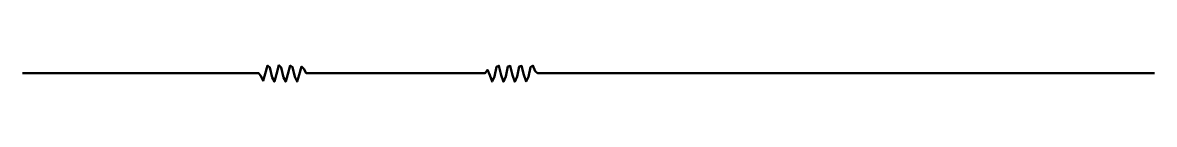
# Model space of a CAD drawing. Extents: x -47 to 452, y 172 to 669.
# Drawn here: x -47.1 to 451.9, y 612.3 to 619.5 of the extents above; entities that cross this region are included whole.
import ezdxf

# ---------------------------------------------------------------- set-up
doc = ezdxf.new("R2010")
doc.units = 0
doc.header["$MEASUREMENT"] = 0
doc.layers.add('Capa 1', color=7, linetype='Continuous', lineweight=0)

# ---------------------------------------------------------------- blocks, each defined once
blk = doc.blocks.new('Block_0')
at = {"layer": 'Capa 1', "color": 18, "lineweight": 50, "true_color": 0x000000}
blk.add_open_spline([(-47.14, 616.06), (-47.14, 616.06), (-46.14, 616.06), (-46.14, 616.06), (-46.14, 616.06), (-45.14, 616.06), (-45.14, 616.06), (-45.14, 616.06), (-44.14, 616.06), (-44.14, 616.06), (-44.14, 616.06), (-43.14, 616.06), (-43.14, 616.06), (-43.14, 616.06), (-42.14, 616.06), (-42.14, 616.06), (-42.14, 616.06), (-41.14, 616.06), (-41.14, 616.06), (-41.14, 616.06), (-40.14, 616.06), (-40.14, 616.06), (-40.14, 616.06), (-39.14, 616.06), (-39.14, 616.06), (-39.14, 616.06), (-38.14, 616.06), (-38.14, 616.06), (-38.14, 616.06), (-37.14, 616.06), (-37.14, 616.06), (-37.14, 616.06), (-36.14, 616.06), (-36.14, 616.06), (-36.14, 616.06), (-35.14, 616.06), (-35.14, 616.06), (-35.14, 616.06), (-34.14, 616.06), (-34.14, 616.06), (-34.14, 616.06), (-33.14, 616.06), (-33.14, 616.06), (-33.14, 616.06), (-32.14, 616.06), (-32.14, 616.06), (-32.14, 616.06), (-31.14, 616.06), (-31.14, 616.06), (-31.14, 616.06), (-30.14, 616.06), (-30.14, 616.06), (-30.14, 616.06), (-29.14, 616.06), (-29.14, 616.06), (-29.14, 616.06), (-28.14, 616.06), (-28.14, 616.06), (-28.14, 616.06), (-27.14, 616.06), (-27.14, 616.06), (-27.14, 616.06), (-26.14, 616.06), (-26.14, 616.06), (-26.14, 616.06), (-25.14, 616.06), (-25.14, 616.06), (-25.14, 616.06), (-24.14, 616.06), (-24.14, 616.06), (-24.14, 616.06), (-23.14, 616.06), (-23.14, 616.06), (-23.14, 616.06), (-22.14, 616.06), (-22.14, 616.06), (-22.14, 616.06), (-21.14, 616.06), (-21.14, 616.06), (-21.14, 616.06), (-20.14, 616.06), (-20.14, 616.06), (-20.14, 616.06), (-19.14, 616.06), (-19.14, 616.06), (-19.14, 616.06), (-18.14, 616.06), (-18.14, 616.06), (-18.14, 616.06), (-17.14, 616.06), (-17.14, 616.06), (-17.14, 616.06), (-16.14, 616.06), (-16.14, 616.06), (-16.14, 616.06), (-15.14, 616.06), (-15.14, 616.06), (-15.14, 616.06), (-14.14, 616.06), (-14.14, 616.06), (-14.14, 616.06), (-13.14, 616.06), (-13.14, 616.06), (-13.14, 616.06), (-12.14, 616.06), (-12.14, 616.06), (-12.14, 616.06), (-11.14, 616.06), (-11.14, 616.06), (-11.14, 616.06), (-10.14, 616.06), (-10.14, 616.06), (-10.14, 616.06), (-9.14, 616.06), (-9.14, 616.06), (-9.14, 616.06), (-8.14, 616.06), (-8.14, 616.06), (-8.14, 616.06), (-7.14, 616.06), (-7.14, 616.06), (-7.14, 616.06), (-6.14, 616.06), (-6.14, 616.06), (-6.14, 616.06), (-5.14, 616.06), (-5.14, 616.06), (-5.14, 616.06), (-4.14, 616.06), (-4.14, 616.06), (-4.14, 616.06), (-3.14, 616.06), (-3.14, 616.06), (-3.14, 616.06), (-2.14, 616.06), (-2.14, 616.06), (-2.14, 616.06), (-1.14, 616.06), (-1.14, 616.06), (-1.14, 616.06), (-0.14, 616.06), (-0.14, 616.06), (-0.14, 616.06), (0.86, 616.06), (0.86, 616.06), (0.86, 616.06), (1.86, 616.06), (1.86, 616.06), (1.86, 616.06), (2.86, 616.06), (2.86, 616.06), (2.86, 616.06), (3.86, 616.06), (3.86, 616.06), (3.86, 616.06), (4.86, 616.06), (4.86, 616.06), (4.86, 616.06), (5.86, 616.06), (5.86, 616.06), (5.86, 616.06), (6.86, 616.06), (6.86, 616.06), (6.86, 616.06), (7.86, 616.06), (7.86, 616.06), (7.86, 616.06), (8.86, 616.06), (8.86, 616.06), (8.86, 616.06), (9.86, 616.06), (9.86, 616.06), (9.86, 616.06), (10.86, 616.06), (10.86, 616.06), (10.86, 616.06), (11.86, 616.06), (11.86, 616.06), (11.86, 616.06), (12.86, 616.06), (12.86, 616.06), (12.86, 616.06), (13.86, 616.06), (13.86, 616.06), (13.86, 616.06), (14.86, 616.06), (14.86, 616.06), (14.86, 616.06), (15.86, 616.06), (15.86, 616.06), (15.86, 616.06), (16.86, 616.06), (16.86, 616.06), (16.86, 616.06), (17.86, 616.06), (17.86, 616.06), (17.86, 616.06), (18.86, 616.06), (18.86, 616.06), (18.86, 616.06), (19.86, 616.06), (19.86, 616.06), (19.86, 616.06), (20.86, 616.06), (20.86, 616.06), (20.86, 616.06), (21.86, 616.06), (21.86, 616.06), (21.86, 616.06), (22.86, 616.06), (22.86, 616.06), (22.86, 616.06), (23.86, 616.06), (23.86, 616.06), (23.86, 616.06), (24.86, 616.06), (24.86, 616.06), (24.86, 616.06), (25.86, 616.06), (25.86, 616.06), (25.86, 616.06), (26.86, 616.06), (26.86, 616.06), (26.86, 616.06), (27.86, 616.06), (27.86, 616.06), (27.86, 616.06), (28.86, 616.06), (28.86, 616.06), (28.86, 616.06), (29.86, 616.06), (29.86, 616.06), (29.86, 616.06), (30.86, 616.06), (30.86, 616.06), (30.86, 616.06), (31.86, 616.06), (31.86, 616.06), (31.86, 616.06), (32.86, 616.06), (32.86, 616.06), (32.86, 616.06), (33.86, 616.06), (33.86, 616.06), (33.86, 616.06), (34.86, 616.06), (34.86, 616.06), (34.86, 616.06), (35.86, 616.06), (35.86, 616.06), (35.86, 616.06), (36.86, 616.06), (36.86, 616.06), (36.86, 616.06), (37.86, 616.06), (37.86, 616.06), (37.86, 616.06), (38.86, 616.06), (38.86, 616.06), (38.86, 616.06), (39.86, 616.06), (39.86, 616.06), (39.86, 616.06), (40.86, 616.06), (40.86, 616.06), (40.86, 616.06), (41.86, 616.06), (41.86, 616.06), (41.86, 616.06), (42.86, 616.06), (42.86, 616.06), (42.86, 616.06), (43.86, 616.06), (43.86, 616.06), (43.86, 616.06), (44.86, 616.06), (44.86, 616.06), (44.86, 616.06), (45.86, 616.06), (45.86, 616.06), (45.86, 616.06), (46.86, 616.06), (46.86, 616.06), (46.86, 616.06), (47.86, 616.06), (47.86, 616.06), (47.86, 616.06), (48.86, 616.06), (48.86, 616.06), (48.86, 616.06), (49.86, 616.06), (49.86, 616.06), (49.86, 616.06), (50.86, 616.06), (50.86, 616.06), (50.86, 616.06), (51.86, 616.06), (51.86, 616.06), (51.86, 616.06), (52.86, 616.06), (52.86, 616.06), (52.86, 616.06), (53.86, 616.06), (53.86, 616.06), (53.86, 616.06), (54.86, 616.06), (54.86, 616.06), (54.86, 616.06), (55.86, 616.06), (55.86, 616.06), (55.86, 616.06), (56.86, 616.06), (56.86, 616.06), (56.86, 616.06), (57.86, 614.85), (57.86, 614.85), (57.86, 614.85), (58.86, 612.67), (58.86, 612.67), (58.86, 612.67), (59.86, 615.73), (59.86, 615.73), (59.86, 615.73), (60.86, 619.43), (60.86, 619.43), (60.86, 619.43), (61.86, 618.61), (61.86, 618.61), (61.86, 618.61), (62.86, 614.2), (62.86, 614.2), (62.86, 614.2), (63.86, 612.36), (63.86, 612.36), (63.86, 612.36), (64.86, 615.65), (64.86, 615.65), (64.86, 615.65), (65.86, 619.51), (65.86, 619.51), (65.86, 619.51), (66.86, 618.59), (66.86, 618.59), (66.86, 618.59), (67.86, 614.17), (67.86, 614.17), (67.86, 614.17), (68.86, 612.37), (68.86, 612.37), (68.86, 612.37), (69.86, 615.63), (69.86, 615.63), (69.86, 615.63), (70.86, 619.37), (70.86, 619.37), (70.86, 619.37), (71.86, 618.69), (71.86, 618.69), (71.86, 618.69), (72.86, 614.43), (72.86, 614.43), (72.86, 614.43), (73.86, 612.36), (73.86, 612.36), (73.86, 612.36), (74.86, 615.3), (74.86, 615.3), (74.86, 615.3), (75.86, 618.97), (75.86, 618.97), (75.86, 618.97), (76.86, 618), (76.86, 618), (76.86, 618), (77.86, 616.06), (77.86, 616.06), (77.86, 616.06), (78.86, 616.06), (78.86, 616.06), (78.86, 616.06), (79.86, 616.06), (79.86, 616.06), (79.86, 616.06), (80.86, 616.06), (80.86, 616.06), (80.86, 616.06), (81.86, 616.06), (81.86, 616.06), (81.86, 616.06), (82.86, 616.06), (82.86, 616.06), (82.86, 616.06), (83.86, 616.06), (83.86, 616.06), (83.86, 616.06), (84.86, 616.06), (84.86, 616.06), (84.86, 616.06), (85.86, 616.06), (85.86, 616.06), (85.86, 616.06), (86.86, 616.06), (86.86, 616.06), (86.86, 616.06), (87.86, 616.06), (87.86, 616.06), (87.86, 616.06), (88.86, 616.06), (88.86, 616.06), (88.86, 616.06), (89.86, 616.06), (89.86, 616.06), (89.86, 616.06), (90.86, 616.06), (90.86, 616.06), (90.86, 616.06), (91.86, 616.06), (91.86, 616.06), (91.86, 616.06), (92.86, 616.06), (92.86, 616.06), (92.86, 616.06), (93.86, 616.06), (93.86, 616.06), (93.86, 616.06), (94.86, 616.06), (94.86, 616.06), (94.86, 616.06), (95.86, 616.06), (95.86, 616.06), (95.86, 616.06), (96.86, 616.06), (96.86, 616.06), (96.86, 616.06), (97.86, 616.06), (97.86, 616.06), (97.86, 616.06), (98.86, 616.06), (98.86, 616.06), (98.86, 616.06), (99.86, 616.06), (99.86, 616.06), (99.86, 616.06), (100.86, 616.06), (100.86, 616.06), (100.86, 616.06), (101.86, 616.06), (101.86, 616.06), (101.86, 616.06), (102.86, 616.06), (102.86, 616.06), (102.86, 616.06), (103.86, 616.06), (103.86, 616.06), (103.86, 616.06), (104.86, 616.06), (104.86, 616.06), (104.86, 616.06), (105.86, 616.06), (105.86, 616.06), (105.86, 616.06), (106.86, 616.06), (106.86, 616.06), (106.86, 616.06), (107.86, 616.06), (107.86, 616.06), (107.86, 616.06), (108.86, 616.06), (108.86, 616.06), (108.86, 616.06), (109.86, 616.06), (109.86, 616.06), (109.86, 616.06), (110.86, 616.06), (110.86, 616.06), (110.86, 616.06), (111.86, 616.06), (111.86, 616.06), (111.86, 616.06), (112.86, 616.06), (112.86, 616.06), (112.86, 616.06), (113.86, 616.06), (113.86, 616.06), (113.86, 616.06), (114.86, 616.06), (114.86, 616.06), (114.86, 616.06), (115.86, 616.06), (115.86, 616.06), (115.86, 616.06), (116.86, 616.06), (116.86, 616.06), (116.86, 616.06), (117.86, 616.06), (117.86, 616.06), (117.86, 616.06), (118.86, 616.06), (118.86, 616.06), (118.86, 616.06), (119.86, 616.06), (119.86, 616.06), (119.86, 616.06), (120.86, 616.06), (120.86, 616.06), (120.86, 616.06), (121.86, 616.06), (121.86, 616.06), (121.86, 616.06), (122.86, 616.06), (122.86, 616.06), (122.86, 616.06), (123.86, 616.06), (123.86, 616.06), (123.86, 616.06), (124.86, 616.06), (124.86, 616.06), (124.86, 616.06), (125.86, 616.06), (125.86, 616.06), (125.86, 616.06), (126.86, 616.06), (126.86, 616.06), (126.86, 616.06), (127.86, 616.06), (127.86, 616.06), (127.86, 616.06), (128.86, 616.06), (128.86, 616.06), (128.86, 616.06), (129.86, 616.06), (129.86, 616.06), (129.86, 616.06), (130.86, 616.06), (130.86, 616.06), (130.86, 616.06), (131.86, 616.06), (131.86, 616.06), (131.86, 616.06), (132.86, 616.06), (132.86, 616.06), (132.86, 616.06), (133.86, 616.06), (133.86, 616.06), (133.86, 616.06), (134.86, 616.06), (134.86, 616.06), (134.86, 616.06), (135.86, 616.06), (135.86, 616.06), (135.86, 616.06), (136.86, 616.06), (136.86, 616.06), (136.86, 616.06), (137.86, 616.06), (137.86, 616.06), (137.86, 616.06), (138.86, 616.06), (138.86, 616.06), (138.86, 616.06), (139.86, 616.06), (139.86, 616.06), (139.86, 616.06), (140.86, 616.06), (140.86, 616.06), (140.86, 616.06), (141.86, 616.06), (141.86, 616.06), (141.86, 616.06), (142.86, 616.06), (142.86, 616.06), (142.86, 616.06), (143.86, 616.06), (143.86, 616.06), (143.86, 616.06), (144.86, 616.06), (144.86, 616.06), (144.86, 616.06), (145.86, 616.06), (145.86, 616.06), (145.86, 616.06), (146.86, 616.06), (146.86, 616.06), (146.86, 616.06), (147.86, 616.06), (147.86, 616.06), (147.86, 616.06), (148.86, 616.06), (148.86, 616.06), (148.86, 616.06), (149.86, 616.06), (149.86, 616.06), (149.86, 616.06), (150.86, 616.06), (150.86, 616.06), (150.86, 616.06), (151.86, 616.06), (151.86, 616.06), (151.86, 616.06), (152.86, 616.06), (152.86, 616.06), (152.86, 616.06), (153.86, 616.06), (153.86, 616.06), (153.86, 616.06), (154.86, 616.06), (154.86, 616.06), (154.86, 616.06), (155.86, 616.06), (155.86, 616.06), (155.86, 616.06), (156.86, 616.06), (156.86, 616.06), (156.86, 616.06), (157.86, 617.51), (157.86, 617.51), (157.86, 617.51), (158.86, 615.24), (158.86, 615.24), (158.86, 615.24), (159.86, 612.35), (159.86, 612.35), (159.86, 612.35), (160.86, 614.57), (160.86, 614.57), (160.86, 614.57), (161.86, 618.9), (161.86, 618.9), (161.86, 618.9), (162.86, 619.3), (162.86, 619.3), (162.86, 619.3), (163.86, 615.2), (163.86, 615.2), (163.86, 615.2), (164.86, 612.3), (164.86, 612.3), (164.86, 612.3), (165.86, 614.6), (165.86, 614.6), (165.86, 614.6), (166.86, 618.93), (166.86, 618.93), (166.86, 618.93), (167.86, 619.28), (167.86, 619.28), (167.86, 619.28), (168.86, 615.17), (168.86, 615.17), (168.86, 615.17), (169.86, 612.3), (169.86, 612.3), (169.86, 612.3), (170.86, 614.62), (170.86, 614.62), (170.86, 614.62), (171.86, 618.93), (171.86, 618.93), (171.86, 618.93), (172.86, 619.27), (172.86, 619.27), (172.86, 619.27), (173.86, 615.31), (173.86, 615.31), (173.86, 615.31), (174.86, 612.38), (174.86, 612.38), (174.86, 612.38), (175.86, 614.44), (175.86, 614.44), (175.86, 614.44), (176.86, 618.66), (176.86, 618.66), (176.86, 618.66), (177.86, 619.37), (177.86, 619.37), (177.86, 619.37), (178.86, 616.93), (178.86, 616.93), (178.86, 616.93), (179.86, 616.06), (179.86, 616.06), (179.86, 616.06), (180.86, 616.06), (180.86, 616.06), (180.86, 616.06), (181.86, 616.06), (181.86, 616.06), (181.86, 616.06), (182.86, 616.06), (182.86, 616.06), (182.86, 616.06), (183.86, 616.06), (183.86, 616.06), (183.86, 616.06), (184.86, 616.06), (184.86, 616.06), (184.86, 616.06), (185.86, 616.06), (185.86, 616.06), (185.86, 616.06), (186.86, 616.06), (186.86, 616.06), (186.86, 616.06), (187.86, 616.06), (187.86, 616.06), (187.86, 616.06), (188.86, 616.06), (188.86, 616.06), (188.86, 616.06), (189.86, 616.06), (189.86, 616.06), (189.86, 616.06), (190.86, 616.06), (190.86, 616.06), (190.86, 616.06), (191.86, 616.06), (191.86, 616.06), (191.86, 616.06), (192.86, 616.06), (192.86, 616.06), (192.86, 616.06), (193.86, 616.06), (193.86, 616.06), (193.86, 616.06), (194.86, 616.06), (194.86, 616.06), (194.86, 616.06), (195.86, 616.06), (195.86, 616.06), (195.86, 616.06), (196.86, 616.06), (196.86, 616.06), (196.86, 616.06), (197.86, 616.06), (197.86, 616.06), (197.86, 616.06), (198.86, 616.06), (198.86, 616.06), (198.86, 616.06), (199.86, 616.06), (199.86, 616.06), (199.86, 616.06), (200.86, 616.06), (200.86, 616.06), (200.86, 616.06), (201.86, 616.06), (201.86, 616.06), (201.86, 616.06), (202.86, 616.06), (202.86, 616.06), (202.86, 616.06), (203.86, 616.06), (203.86, 616.06), (203.86, 616.06), (204.86, 616.06), (204.86, 616.06), (204.86, 616.06), (205.86, 616.06), (205.86, 616.06), (205.86, 616.06), (206.86, 616.06), (206.86, 616.06), (206.86, 616.06), (207.86, 616.06), (207.86, 616.06), (207.86, 616.06), (208.86, 616.06), (208.86, 616.06), (208.86, 616.06), (209.86, 616.06), (209.86, 616.06), (209.86, 616.06), (210.86, 616.06), (210.86, 616.06), (210.86, 616.06), (211.86, 616.06), (211.86, 616.06), (211.86, 616.06), (212.86, 616.06), (212.86, 616.06), (212.86, 616.06), (213.86, 616.06), (213.86, 616.06), (213.86, 616.06), (214.86, 616.06), (214.86, 616.06), (214.86, 616.06), (215.86, 616.06), (215.86, 616.06), (215.86, 616.06), (216.86, 616.06), (216.86, 616.06), (216.86, 616.06), (217.86, 616.06), (217.86, 616.06), (217.86, 616.06), (218.86, 616.06), (218.86, 616.06), (218.86, 616.06), (219.86, 616.06), (219.86, 616.06), (219.86, 616.06), (220.86, 616.06), (220.86, 616.06), (220.86, 616.06), (221.86, 616.06), (221.86, 616.06), (221.86, 616.06), (222.86, 616.06), (222.86, 616.06), (222.86, 616.06), (223.86, 616.06), (223.86, 616.06), (223.86, 616.06), (224.86, 616.06), (224.86, 616.06), (224.86, 616.06), (225.86, 616.06), (225.86, 616.06), (225.86, 616.06), (226.86, 616.06), (226.86, 616.06), (226.86, 616.06), (227.86, 616.06), (227.86, 616.06), (227.86, 616.06), (228.86, 616.06), (228.86, 616.06), (228.86, 616.06), (229.86, 616.06), (229.86, 616.06), (229.86, 616.06), (230.86, 616.06), (230.86, 616.06), (230.86, 616.06), (231.86, 616.06), (231.86, 616.06), (231.86, 616.06), (232.86, 616.06), (232.86, 616.06), (232.86, 616.06), (233.86, 616.06), (233.86, 616.06), (233.86, 616.06), (234.86, 616.06), (234.86, 616.06), (234.86, 616.06), (235.86, 616.06), (235.86, 616.06), (235.86, 616.06), (236.86, 616.06), (236.86, 616.06), (236.86, 616.06), (237.86, 616.06), (237.86, 616.06), (237.86, 616.06), (238.86, 616.06), (238.86, 616.06), (238.86, 616.06), (239.86, 616.06), (239.86, 616.06), (239.86, 616.06), (240.86, 616.06), (240.86, 616.06), (240.86, 616.06), (241.86, 616.06), (241.86, 616.06), (241.86, 616.06), (242.86, 616.06), (242.86, 616.06), (242.86, 616.06), (243.86, 616.06), (243.86, 616.06), (243.86, 616.06), (244.86, 616.06), (244.86, 616.06), (244.86, 616.06), (245.86, 616.06), (245.86, 616.06), (245.86, 616.06), (246.86, 616.06), (246.86, 616.06), (246.86, 616.06), (247.86, 616.06), (247.86, 616.06), (247.86, 616.06), (248.86, 616.06), (248.86, 616.06), (248.86, 616.06), (249.86, 616.06), (249.86, 616.06), (249.86, 616.06), (250.86, 616.06), (250.86, 616.06), (250.86, 616.06), (251.86, 616.06), (251.86, 616.06), (251.86, 616.06), (252.86, 616.06), (252.86, 616.06), (252.86, 616.06), (253.86, 616.06), (253.86, 616.06), (253.86, 616.06), (254.86, 616.06), (254.86, 616.06), (254.86, 616.06), (255.86, 616.06), (255.86, 616.06), (255.86, 616.06), (256.86, 616.06), (256.86, 616.06), (256.86, 616.06), (257.86, 616.06), (257.86, 616.06), (257.86, 616.06), (258.86, 616.06), (258.86, 616.06), (258.86, 616.06), (259.86, 616.06), (259.86, 616.06), (259.86, 616.06), (260.86, 616.06), (260.86, 616.06), (260.86, 616.06), (261.86, 616.06), (261.86, 616.06), (261.86, 616.06), (262.86, 616.06), (262.86, 616.06), (262.86, 616.06), (263.86, 616.06), (263.86, 616.06), (263.86, 616.06), (264.86, 616.06), (264.86, 616.06), (264.86, 616.06), (265.86, 616.06), (265.86, 616.06), (265.86, 616.06), (266.86, 616.06), (266.86, 616.06), (266.86, 616.06), (267.86, 616.06), (267.86, 616.06), (267.86, 616.06), (268.86, 616.06), (268.86, 616.06), (268.86, 616.06), (269.86, 616.06), (269.86, 616.06), (269.86, 616.06), (270.86, 616.06), (270.86, 616.06), (270.86, 616.06), (271.86, 616.06), (271.86, 616.06), (271.86, 616.06), (272.86, 616.06), (272.86, 616.06), (272.86, 616.06), (273.86, 616.06), (273.86, 616.06), (273.86, 616.06), (274.86, 616.06), (274.86, 616.06), (274.86, 616.06), (275.86, 616.06), (275.86, 616.06), (275.86, 616.06), (276.86, 616.06), (276.86, 616.06), (276.86, 616.06), (277.86, 616.06), (277.86, 616.06), (277.86, 616.06), (278.86, 616.06), (278.86, 616.06), (278.86, 616.06), (279.86, 616.06), (279.86, 616.06), (279.86, 616.06), (280.86, 616.06), (280.86, 616.06), (280.86, 616.06), (281.86, 616.06), (281.86, 616.06), (281.86, 616.06), (282.86, 616.06), (282.86, 616.06), (282.86, 616.06), (283.86, 616.06), (283.86, 616.06), (283.86, 616.06), (284.86, 616.06), (284.86, 616.06), (284.86, 616.06), (285.86, 616.06), (285.86, 616.06), (285.86, 616.06), (286.86, 616.06), (286.86, 616.06), (286.86, 616.06), (287.86, 616.06), (287.86, 616.06), (287.86, 616.06), (288.86, 616.06), (288.86, 616.06), (288.86, 616.06), (289.86, 616.06), (289.86, 616.06), (289.86, 616.06), (290.86, 616.06), (290.86, 616.06), (290.86, 616.06), (291.86, 616.06), (291.86, 616.06), (291.86, 616.06), (292.86, 616.06), (292.86, 616.06), (292.86, 616.06), (293.86, 616.06), (293.86, 616.06), (293.86, 616.06), (294.86, 616.06), (294.86, 616.06), (294.86, 616.06), (295.86, 616.06), (295.86, 616.06), (295.86, 616.06), (296.86, 616.06), (296.86, 616.06), (296.86, 616.06), (297.86, 616.06), (297.86, 616.06), (297.86, 616.06), (298.86, 616.06), (298.86, 616.06), (298.86, 616.06), (299.86, 616.06), (299.86, 616.06), (299.86, 616.06), (300.86, 616.06), (300.86, 616.06), (300.86, 616.06), (301.86, 616.06), (301.86, 616.06), (301.86, 616.06), (302.86, 616.06), (302.86, 616.06), (302.86, 616.06), (303.86, 616.06), (303.86, 616.06), (303.86, 616.06), (304.86, 616.06), (304.86, 616.06), (304.86, 616.06), (305.86, 616.06), (305.86, 616.06), (305.86, 616.06), (306.86, 616.06), (306.86, 616.06), (306.86, 616.06), (307.86, 616.06), (307.86, 616.06), (307.86, 616.06), (308.86, 616.06), (308.86, 616.06), (308.86, 616.06), (309.86, 616.06), (309.86, 616.06), (309.86, 616.06), (310.86, 616.06), (310.86, 616.06), (310.86, 616.06), (311.86, 616.06), (311.86, 616.06), (311.86, 616.06), (312.86, 616.06), (312.86, 616.06), (312.86, 616.06), (313.86, 616.06), (313.86, 616.06), (313.86, 616.06), (314.86, 616.06), (314.86, 616.06), (314.86, 616.06), (315.86, 616.06), (315.86, 616.06), (315.86, 616.06), (316.86, 616.06), (316.86, 616.06), (316.86, 616.06), (317.86, 616.06), (317.86, 616.06), (317.86, 616.06), (318.86, 616.06), (318.86, 616.06), (318.86, 616.06), (319.86, 616.06), (319.86, 616.06), (319.86, 616.06), (320.86, 616.06), (320.86, 616.06), (320.86, 616.06), (321.86, 616.06), (321.86, 616.06), (321.86, 616.06), (322.86, 616.06), (322.86, 616.06), (322.86, 616.06), (323.86, 616.06), (323.86, 616.06), (323.86, 616.06), (324.86, 616.06), (324.86, 616.06), (324.86, 616.06), (325.86, 616.06), (325.86, 616.06), (325.86, 616.06), (326.86, 616.06), (326.86, 616.06), (326.86, 616.06), (327.86, 616.06), (327.86, 616.06), (327.86, 616.06), (328.86, 616.06), (328.86, 616.06), (328.86, 616.06), (329.86, 616.06), (329.86, 616.06), (329.86, 616.06), (330.86, 616.06), (330.86, 616.06), (330.86, 616.06), (331.86, 616.06), (331.86, 616.06), (331.86, 616.06), (332.86, 616.06), (332.86, 616.06), (332.86, 616.06), (333.86, 616.06), (333.86, 616.06), (333.86, 616.06), (334.86, 616.06), (334.86, 616.06), (334.86, 616.06), (335.86, 616.06), (335.86, 616.06), (335.86, 616.06), (336.86, 616.06), (336.86, 616.06), (336.86, 616.06), (337.86, 616.06), (337.86, 616.06), (337.86, 616.06), (338.86, 616.06), (338.86, 616.06), (338.86, 616.06), (339.86, 616.06), (339.86, 616.06), (339.86, 616.06), (340.86, 616.06), (340.86, 616.06), (340.86, 616.06), (341.86, 616.06), (341.86, 616.06), (341.86, 616.06), (342.86, 616.06), (342.86, 616.06), (342.86, 616.06), (343.86, 616.06), (343.86, 616.06), (343.86, 616.06), (344.86, 616.06), (344.86, 616.06), (344.86, 616.06), (345.86, 616.06), (345.86, 616.06), (345.86, 616.06), (346.86, 616.06), (346.86, 616.06), (346.86, 616.06), (347.86, 616.06), (347.86, 616.06), (347.86, 616.06), (348.86, 616.06), (348.86, 616.06), (348.86, 616.06), (349.86, 616.06), (349.86, 616.06), (349.86, 616.06), (350.86, 616.06), (350.86, 616.06), (350.86, 616.06), (351.86, 616.06), (351.86, 616.06), (351.86, 616.06), (352.86, 616.06), (352.86, 616.06), (352.86, 616.06), (353.86, 616.06), (353.86, 616.06), (353.86, 616.06), (354.86, 616.06), (354.86, 616.06), (354.86, 616.06), (355.86, 616.06), (355.86, 616.06), (355.86, 616.06), (356.86, 616.06), (356.86, 616.06), (356.86, 616.06), (357.86, 616.06), (357.86, 616.06), (357.86, 616.06), (358.86, 616.06), (358.86, 616.06), (358.86, 616.06), (359.86, 616.06), (359.86, 616.06), (359.86, 616.06), (360.86, 616.06), (360.86, 616.06), (360.86, 616.06), (361.86, 616.06), (361.86, 616.06), (361.86, 616.06), (362.86, 616.06), (362.86, 616.06), (362.86, 616.06), (363.86, 616.06), (363.86, 616.06), (363.86, 616.06), (364.86, 616.06), (364.86, 616.06), (364.86, 616.06), (365.86, 616.06), (365.86, 616.06), (365.86, 616.06), (366.86, 616.06), (366.86, 616.06), (366.86, 616.06), (367.86, 616.06), (367.86, 616.06), (367.86, 616.06), (368.86, 616.06), (368.86, 616.06), (368.86, 616.06), (369.86, 616.06), (369.86, 616.06), (369.86, 616.06), (370.86, 616.06), (370.86, 616.06), (370.86, 616.06), (371.86, 616.06), (371.86, 616.06), (371.86, 616.06), (372.86, 616.06), (372.86, 616.06), (372.86, 616.06), (373.86, 616.06), (373.86, 616.06), (373.86, 616.06), (374.86, 616.06), (374.86, 616.06), (374.86, 616.06), (375.86, 616.06), (375.86, 616.06), (375.86, 616.06), (376.86, 616.06), (376.86, 616.06), (376.86, 616.06), (377.86, 616.06), (377.86, 616.06), (377.86, 616.06), (378.86, 616.06), (378.86, 616.06), (378.86, 616.06), (379.86, 616.06), (379.86, 616.06), (379.86, 616.06), (380.86, 616.06), (380.86, 616.06), (380.86, 616.06), (381.86, 616.06), (381.86, 616.06), (381.86, 616.06), (382.86, 616.06), (382.86, 616.06), (382.86, 616.06), (383.86, 616.06), (383.86, 616.06), (383.86, 616.06), (384.86, 616.06), (384.86, 616.06), (384.86, 616.06), (385.86, 616.06), (385.86, 616.06), (385.86, 616.06), (386.86, 616.06), (386.86, 616.06), (386.86, 616.06), (387.86, 616.06), (387.86, 616.06), (387.86, 616.06), (388.86, 616.06), (388.86, 616.06), (388.86, 616.06), (389.86, 616.06), (389.86, 616.06), (389.86, 616.06), (390.86, 616.06), (390.86, 616.06), (390.86, 616.06), (391.86, 616.06), (391.86, 616.06), (391.86, 616.06), (392.86, 616.06), (392.86, 616.06), (392.86, 616.06), (393.86, 616.06), (393.86, 616.06), (393.86, 616.06), (394.86, 616.06), (394.86, 616.06), (394.86, 616.06), (395.86, 616.06), (395.86, 616.06), (395.86, 616.06), (396.86, 616.06), (396.86, 616.06), (396.86, 616.06), (397.86, 616.06), (397.86, 616.06), (397.86, 616.06), (398.86, 616.06), (398.86, 616.06), (398.86, 616.06), (399.86, 616.06), (399.86, 616.06), (399.86, 616.06), (400.86, 616.06), (400.86, 616.06), (400.86, 616.06), (401.86, 616.06), (401.86, 616.06), (401.86, 616.06), (402.86, 616.06), (402.86, 616.06), (402.86, 616.06), (403.86, 616.06), (403.86, 616.06), (403.86, 616.06), (404.86, 616.06), (404.86, 616.06), (404.86, 616.06), (405.86, 616.06), (405.86, 616.06), (405.86, 616.06), (406.86, 616.06), (406.86, 616.06), (406.86, 616.06), (407.86, 616.06), (407.86, 616.06), (407.86, 616.06), (408.86, 616.06), (408.86, 616.06), (408.86, 616.06), (409.86, 616.06), (409.86, 616.06), (409.86, 616.06), (410.86, 616.06), (410.86, 616.06), (410.86, 616.06), (411.86, 616.06), (411.86, 616.06), (411.86, 616.06), (412.86, 616.06), (412.86, 616.06), (412.86, 616.06), (413.86, 616.06), (413.86, 616.06), (413.86, 616.06), (414.86, 616.06), (414.86, 616.06), (414.86, 616.06), (415.86, 616.06), (415.86, 616.06), (415.86, 616.06), (416.86, 616.06), (416.86, 616.06), (416.86, 616.06), (417.86, 616.06), (417.86, 616.06), (417.86, 616.06), (418.86, 616.06), (418.86, 616.06), (418.86, 616.06), (419.86, 616.06), (419.86, 616.06), (419.86, 616.06), (420.86, 616.06), (420.86, 616.06), (420.86, 616.06), (421.86, 616.06), (421.86, 616.06), (421.86, 616.06), (422.86, 616.06), (422.86, 616.06), (422.86, 616.06), (423.86, 616.06), (423.86, 616.06), (423.86, 616.06), (424.86, 616.06), (424.86, 616.06), (424.86, 616.06), (425.86, 616.06), (425.86, 616.06), (425.86, 616.06), (426.86, 616.06), (426.86, 616.06), (426.86, 616.06), (427.86, 616.06), (427.86, 616.06), (427.86, 616.06), (428.86, 616.06), (428.86, 616.06), (428.86, 616.06), (429.86, 616.06), (429.86, 616.06), (429.86, 616.06), (430.86, 616.06), (430.86, 616.06), (430.86, 616.06), (431.86, 616.06), (431.86, 616.06), (431.86, 616.06), (432.86, 616.06), (432.86, 616.06), (432.86, 616.06), (433.86, 616.06), (433.86, 616.06), (433.86, 616.06), (434.86, 616.06), (434.86, 616.06), (434.86, 616.06), (435.86, 616.06), (435.86, 616.06), (435.86, 616.06), (436.86, 616.06), (436.86, 616.06), (436.86, 616.06), (437.86, 616.06), (437.86, 616.06), (437.86, 616.06), (438.86, 616.06), (438.86, 616.06), (438.86, 616.06), (439.86, 616.06), (439.86, 616.06), (439.86, 616.06), (440.86, 616.06), (440.86, 616.06), (440.86, 616.06), (441.86, 616.06), (441.86, 616.06), (441.86, 616.06), (442.86, 616.06), (442.86, 616.06), (442.86, 616.06), (443.86, 616.06), (443.86, 616.06), (443.86, 616.06), (444.86, 616.06), (444.86, 616.06), (444.86, 616.06), (445.86, 616.06), (445.86, 616.06), (445.86, 616.06), (446.86, 616.06), (446.86, 616.06), (446.86, 616.06), (447.86, 616.06), (447.86, 616.06), (447.86, 616.06), (448.86, 616.06), (448.86, 616.06), (448.86, 616.06), (449.86, 616.06), (449.86, 616.06), (449.86, 616.06), (450.86, 616.06), (450.86, 616.06), (450.86, 616.06), (451.86, 616.06), (451.86, 616.06)], degree=3, knots=[0, 0, 0, 0, 1, 1, 1, 2, 2, 2, 3, 3, 3, 4, 4, 4, 5, 5, 5, 6, 6, 6, 7, 7, 7, 8, 8, 8, 9, 9, 9, 10, 10, 10, 11, 11, 11, 12, 12, 12, 13, 13, 13, 14, 14, 14, 15, 15, 15, 16, 16, 16, 17, 17, 17, 18, 18, 18, 19, 19, 19, 20, 20, 20, 21, 21, 21, 22, 22, 22, 23, 23, 23, 24, 24, 24, 25, 25, 25, 26, 26, 26, 27, 27, 27, 28, 28, 28, 29, 29, 29, 30, 30, 30, 31, 31, 31, 32, 32, 32, 33, 33, 33, 34, 34, 34, 35, 35, 35, 36, 36, 36, 37, 37, 37, 38, 38, 38, 39, 39, 39, 40, 40, 40, 41, 41, 41, 42, 42, 42, 43, 43, 43, 44, 44, 44, 45, 45, 45, 46, 46, 46, 47, 47, 47, 48, 48, 48, 49, 49, 49, 50, 50, 50, 51, 51, 51, 52, 52, 52, 53, 53, 53, 54, 54, 54, 55, 55, 55, 56, 56, 56, 57, 57, 57, 58, 58, 58, 59, 59, 59, 60, 60, 60, 61, 61, 61, 62, 62, 62, 63, 63, 63, 64, 64, 64, 65, 65, 65, 66, 66, 66, 67, 67, 67, 68, 68, 68, 69, 69, 69, 70, 70, 70, 71, 71, 71, 72, 72, 72, 73, 73, 73, 74, 74, 74, 75, 75, 75, 76, 76, 76, 77, 77, 77, 78, 78, 78, 79, 79, 79, 80, 80, 80, 81, 81, 81, 82, 82, 82, 83, 83, 83, 84, 84, 84, 85, 85, 85, 86, 86, 86, 87, 87, 87, 88, 88, 88, 89, 89, 89, 90, 90, 90, 91, 91, 91, 92, 92, 92, 93, 93, 93, 94, 94, 94, 95, 95, 95, 96, 96, 96, 97, 97, 97, 98, 98, 98, 99, 99, 99, 100, 100, 100, 101, 101, 101, 102, 102, 102, 103, 103, 103, 104, 104, 104, 105, 105, 105, 106, 106, 106, 107, 107, 107, 108, 108, 108, 109, 109, 109, 110, 110, 110, 111, 111, 111, 112, 112, 112, 113, 113, 113, 114, 114, 114, 115, 115, 115, 116, 116, 116, 117, 117, 117, 118, 118, 118, 119, 119, 119, 120, 120, 120, 121, 121, 121, 122, 122, 122, 123, 123, 123, 124, 124, 124, 125, 125, 125, 126, 126, 126, 127, 127, 127, 128, 128, 128, 129, 129, 129, 130, 130, 130, 131, 131, 131, 132, 132, 132, 133, 133, 133, 134, 134, 134, 135, 135, 135, 136, 136, 136, 137, 137, 137, 138, 138, 138, 139, 139, 139, 140, 140, 140, 141, 141, 141, 142, 142, 142, 143, 143, 143, 144, 144, 144, 145, 145, 145, 146, 146, 146, 147, 147, 147, 148, 148, 148, 149, 149, 149, 150, 150, 150, 151, 151, 151, 152, 152, 152, 153, 153, 153, 154, 154, 154, 155, 155, 155, 156, 156, 156, 157, 157, 157, 158, 158, 158, 159, 159, 159, 160, 160, 160, 161, 161, 161, 162, 162, 162, 163, 163, 163, 164, 164, 164, 165, 165, 165, 166, 166, 166, 167, 167, 167, 168, 168, 168, 169, 169, 169, 170, 170, 170, 171, 171, 171, 172, 172, 172, 173, 173, 173, 174, 174, 174, 175, 175, 175, 176, 176, 176, 177, 177, 177, 178, 178, 178, 179, 179, 179, 180, 180, 180, 181, 181, 181, 182, 182, 182, 183, 183, 183, 184, 184, 184, 185, 185, 185, 186, 186, 186, 187, 187, 187, 188, 188, 188, 189, 189, 189, 190, 190, 190, 191, 191, 191, 192, 192, 192, 193, 193, 193, 194, 194, 194, 195, 195, 195, 196, 196, 196, 197, 197, 197, 198, 198, 198, 199, 199, 199, 200, 200, 200, 201, 201, 201, 202, 202, 202, 203, 203, 203, 204, 204, 204, 205, 205, 205, 206, 206, 206, 207, 207, 207, 208, 208, 208, 209, 209, 209, 210, 210, 210, 211, 211, 211, 212, 212, 212, 213, 213, 213, 214, 214, 214, 215, 215, 215, 216, 216, 216, 217, 217, 217, 218, 218, 218, 219, 219, 219, 220, 220, 220, 221, 221, 221, 222, 222, 222, 223, 223, 223, 224, 224, 224, 225, 225, 225, 226, 226, 226, 227, 227, 227, 228, 228, 228, 229, 229, 229, 230, 230, 230, 231, 231, 231, 232, 232, 232, 233, 233, 233, 234, 234, 234, 235, 235, 235, 236, 236, 236, 237, 237, 237, 238, 238, 238, 239, 239, 239, 240, 240, 240, 241, 241, 241, 242, 242, 242, 243, 243, 243, 244, 244, 244, 245, 245, 245, 246, 246, 246, 247, 247, 247, 248, 248, 248, 249, 249, 249, 250, 250, 250, 251, 251, 251, 252, 252, 252, 253, 253, 253, 254, 254, 254, 255, 255, 255, 256, 256, 256, 257, 257, 257, 258, 258, 258, 259, 259, 259, 260, 260, 260, 261, 261, 261, 262, 262, 262, 263, 263, 263, 264, 264, 264, 265, 265, 265, 266, 266, 266, 267, 267, 267, 268, 268, 268, 269, 269, 269, 270, 270, 270, 271, 271, 271, 272, 272, 272, 273, 273, 273, 274, 274, 274, 275, 275, 275, 276, 276, 276, 277, 277, 277, 278, 278, 278, 279, 279, 279, 280, 280, 280, 281, 281, 281, 282, 282, 282, 283, 283, 283, 284, 284, 284, 285, 285, 285, 286, 286, 286, 287, 287, 287, 288, 288, 288, 289, 289, 289, 290, 290, 290, 291, 291, 291, 292, 292, 292, 293, 293, 293, 294, 294, 294, 295, 295, 295, 296, 296, 296, 297, 297, 297, 298, 298, 298, 299, 299, 299, 300, 300, 300, 301, 301, 301, 302, 302, 302, 303, 303, 303, 304, 304, 304, 305, 305, 305, 306, 306, 306, 307, 307, 307, 308, 308, 308, 309, 309, 309, 310, 310, 310, 311, 311, 311, 312, 312, 312, 313, 313, 313, 314, 314, 314, 315, 315, 315, 316, 316, 316, 317, 317, 317, 318, 318, 318, 319, 319, 319, 320, 320, 320, 321, 321, 321, 322, 322, 322, 323, 323, 323, 324, 324, 324, 325, 325, 325, 326, 326, 326, 327, 327, 327, 328, 328, 328, 329, 329, 329, 330, 330, 330, 331, 331, 331, 332, 332, 332, 333, 333, 333, 334, 334, 334, 335, 335, 335, 336, 336, 336, 337, 337, 337, 338, 338, 338, 339, 339, 339, 340, 340, 340, 341, 341, 341, 342, 342, 342, 343, 343, 343, 344, 344, 344, 345, 345, 345, 346, 346, 346, 347, 347, 347, 348, 348, 348, 349, 349, 349, 350, 350, 350, 351, 351, 351, 352, 352, 352, 353, 353, 353, 354, 354, 354, 355, 355, 355, 356, 356, 356, 357, 357, 357, 358, 358, 358, 359, 359, 359, 360, 360, 360, 361, 361, 361, 362, 362, 362, 363, 363, 363, 364, 364, 364, 365, 365, 365, 366, 366, 366, 367, 367, 367, 368, 368, 368, 369, 369, 369, 370, 370, 370, 371, 371, 371, 372, 372, 372, 373, 373, 373, 374, 374, 374, 375, 375, 375, 376, 376, 376, 377, 377, 377, 378, 378, 378, 379, 379, 379, 380, 380, 380, 381, 381, 381, 382, 382, 382, 383, 383, 383, 384, 384, 384, 385, 385, 385, 386, 386, 386, 387, 387, 387, 388, 388, 388, 389, 389, 389, 390, 390, 390, 391, 391, 391, 392, 392, 392, 393, 393, 393, 394, 394, 394, 395, 395, 395, 396, 396, 396, 397, 397, 397, 398, 398, 398, 399, 399, 399, 400, 400, 400, 401, 401, 401, 402, 402, 402, 403, 403, 403, 404, 404, 404, 405, 405, 405, 406, 406, 406, 407, 407, 407, 408, 408, 408, 409, 409, 409, 410, 410, 410, 411, 411, 411, 412, 412, 412, 413, 413, 413, 414, 414, 414, 415, 415, 415, 416, 416, 416, 417, 417, 417, 418, 418, 418, 419, 419, 419, 420, 420, 420, 421, 421, 421, 422, 422, 422, 423, 423, 423, 424, 424, 424, 425, 425, 425, 426, 426, 426, 427, 427, 427, 428, 428, 428, 429, 429, 429, 430, 430, 430, 431, 431, 431, 432, 432, 432, 433, 433, 433, 434, 434, 434, 435, 435, 435, 436, 436, 436, 437, 437, 437, 438, 438, 438, 439, 439, 439, 440, 440, 440, 441, 441, 441, 442, 442, 442, 443, 443, 443, 444, 444, 444, 445, 445, 445, 446, 446, 446, 447, 447, 447, 448, 448, 448, 449, 449, 449, 450, 450, 450, 451, 451, 451, 452, 452, 452, 453, 453, 453, 454, 454, 454, 455, 455, 455, 456, 456, 456, 457, 457, 457, 458, 458, 458, 459, 459, 459, 460, 460, 460, 461, 461, 461, 462, 462, 462, 463, 463, 463, 464, 464, 464, 465, 465, 465, 466, 466, 466, 467, 467, 467, 468, 468, 468, 469, 469, 469, 470, 470, 470, 471, 471, 471, 472, 472, 472, 473, 473, 473, 474, 474, 474, 475, 475, 475, 476, 476, 476, 477, 477, 477, 478, 478, 478, 479, 479, 479, 480, 480, 480, 481, 481, 481, 482, 482, 482, 483, 483, 483, 484, 484, 484, 485, 485, 485, 486, 486, 486, 487, 487, 487, 488, 488, 488, 489, 489, 489, 490, 490, 490, 491, 491, 491, 492, 492, 492, 493, 493, 493, 494, 494, 494, 495, 495, 495, 496, 496, 496, 497, 497, 497, 498, 498, 498, 499, 499, 499, 499], dxfattribs=at)

msp = doc.modelspace()

# ---------------------------------------------------------------- block references
at = {"layer": 'Capa 1'}
msp.add_blockref('Block_0', (0, 0), dxfattribs=at)

doc.saveas('drawing.dxf')
